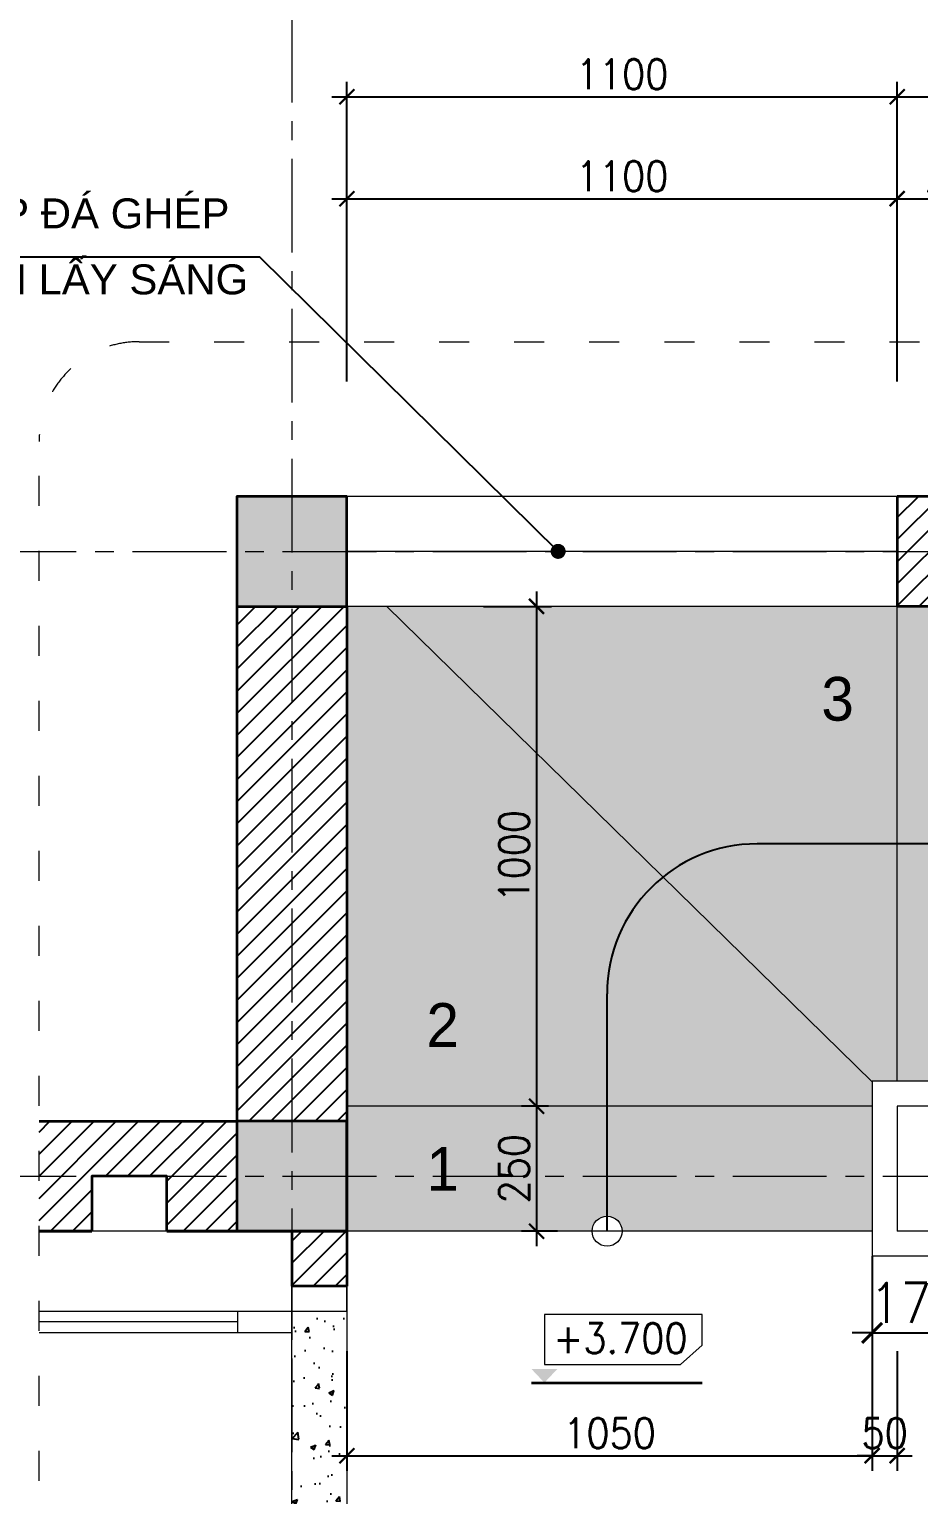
# Model space of a CAD drawing. Header units: millimetres. Extents: x -529782 to -142003, y -492574 to -273331.
# Drawn here: x -205715 to -203937, y -451684 to -448753 of the extents above; entities that cross this region are included whole.
import ezdxf

# ---------------------------------------------------------------- set-up
doc = ezdxf.new("R2010")
doc.units = ezdxf.units.MM
doc.header["$LTSCALE"] = 500
doc.header["$MEASUREMENT"] = 0
doc.header["$PDMODE"] = 3
doc.linetypes.add('ACAD_ISO03W100', pattern=[30, 12, -18])
doc.linetypes.add('CENTER', pattern=[2, 1.25, -0.25, 0.25, -0.25])
doc.layers.get('0').update_dxf_attribs({"linetype": 'CONTINUOUS', "lineweight": 13})
doc.layers.get('Defpoints').update_dxf_attribs({"color": 255, "linetype": 'CONTINUOUS', "lineweight": 13})
for name, color, linetype, lineweight in [('1.cat 30', 30, 'CONTINUOUS', 35), ('1.cot', 2, 'CONTINUOUS', 35), ('2.thay 145', 145, 'CONTINUOUS', 18), ('3.manh 08', 8, 'CONTINUOUS', 9), ('7.tim 67', 67, 'CENTER', 9), ('9.text \xad white', 7, 'CONTINUOUS', 15), ('CA.dim 08', 251, 'CONTINUOUS', 13), ('CA.manh 08', 8, 'CONTINUOUS', 9), ('CA.thay 145', 145, 'CONTINUOUS', 18), ('noithat', 15, 'CONTINUOUS', 9)]:
    doc.layers.add(name, color=color, linetype=linetype, lineweight=lineweight)
doc.layers.add('HACH', color=250, linetype='CONTINUOUS')
doc.layers.add('THAY', color=7, linetype='CONTINUOUS')
doc.styles.add('hdgroup', font='')
doc.styles.get("Standard").update_dxf_attribs({"font": 'txt.shx', "width": 0.9})
doc.styles.add('VnAvantH', font='')
doc.styles.get('hdgroup').set_extended_font_data('.VnAvantH')
doc.styles.get('VnAvantH').set_extended_font_data('.VnAvantH')
doc.dimstyles.new('CA 30', dxfattribs={"dimscale": 0, "dimtxt": 60, "dimasz": 30, "dimexe": 30, "dimexo": 0, "dimgap": 15, "dimtad": 1, "dimdec": 0, "dimzin": 0, "dimdsep": 46, "dimtxsty": 'Standard', "dimblk": 'ARCHTICK', "dimcen": 0.09, "dimdle": 30, "dimclrd": 256, "dimclre": 256, "dimclrt": 7, "dimadec": 0, "dimazin": 0, "dimtfac": 1, "dimtdec": 0, "dimtix": 1, "dimtmove": 2, "dimatfit": 3, "dimldrblk": 'DOT', "dimfxl": 1, "dimtolj": 1, "dimtzin": 0, "dimarcsym": 0})
doc.dimstyles.new('CA 40', dxfattribs={"dimscale": 0, "dimtxt": 80, "dimasz": 40, "dimexe": 40, "dimexo": 0, "dimgap": 20, "dimtad": 1, "dimdec": 0, "dimzin": 0, "dimdsep": 46, "dimtxsty": 'Standard', "dimblk": 'ARCHTICK', "dimcen": 0.09, "dimdle": 40, "dimclrd": 256, "dimclre": 256, "dimclrt": 7, "dimadec": 0, "dimazin": 0, "dimtfac": 1, "dimtdec": 0, "dimtix": 1, "dimtmove": 2, "dimatfit": 3, "dimldrblk": 'DOT', "dimfxl": 1, "dimtolj": 1, "dimtzin": 0, "dimarcsym": 0})

# ---------------------------------------------------------------- blocks, each defined once
blk = doc.blocks.new('A$C1A9D127A')
at = {"layer": 'noithat', "color": 135, "linetype": 'Continuous'}
for p, q in [((50, 110), (0, 110)), ((0, 110), (0, 0)), ((50, 0), (50, 110)), ((0, 0), (50, 0))]:
    blk.add_line(p, q, dxfattribs=at)
blk = doc.blocks.new('ki hieu cost')
at = {"layer": '1.cat 30'}
blk.add_line((-119312.6, -196389.5), (-118176, -196389.5), dxfattribs=at)
at = {"layer": '3.manh 08'}
blk.add_lwpolyline([(-119227.2, -195933.9), (-119227.2, -196268.2), (-118320.5, -196268.2), (-118176, -196138.8), (-118176, -195933.9)], close=True, dxfattribs=at)
blk.add_solid([(-119312.6, -196299), (-119141.8, -196299), (-119227.2, -196389.5)], dxfattribs=at)
blk = doc.blocks.new('_ArchTick')
at = {"color": 1, "linetype": 'ByBlock', "const_width": 0.15}
blk.add_lwpolyline([(-0.5, -0.5), (0.5, 0.5)], dxfattribs=at)
blk = doc.blocks.new('*D933')
at = {"layer": 'CA.dim 08', "lineweight": -2, "transparency": 16777216}
for p, q in [((-204700.5, -449876.9), (-204700.5, -450936.9)), ((-204806.5, -449906.9), (-204670.5, -449906.9)), ((-204676.9, -450906.9), (-204730.5, -450906.9))]:
    blk.add_line(p, q, dxfattribs=at)
at = {"layer": 'Defpoints', "color": 0, "transparency": 16777216}
for p in [(-204806.5, -449906.9), (-204700.5, -450906.9), (-204676.9, -450906.9)]:
    blk.add_point(p, dxfattribs=at)
at = {"layer": 'CA.dim 08', "lineweight": -2, "transparency": 16777216, "xscale": 30, "yscale": 30, "zscale": 30}
for p, rotation in [((-204700.5, -449906.9), 90), ((-204700.5, -450906.9), 270)]:
    blk.add_blockref('_ArchTick', p, dxfattribs=dict(at, rotation=rotation))
at = {"layer": 'CA.dim 08', "color": 7, "transparency": 16777216, "insert": (-204745.5, -450406.9), "char_height": 60, "attachment_point": 5, "rotation": 90}
blk.add_mtext('\\A1;1000', dxfattribs=at)
blk = doc.blocks.new('_DOT')
at = {"color": 1, "linetype": 'ByBlock'}
blk.add_line((-0.5, 0), (-1, 0), dxfattribs=at)
at = {"color": 1, "linetype": 'ByBlock', "const_width": 0.5}
blk.add_lwpolyline([(-0.25, 0, 1), (0.25, 0, 1)], format="xyb", close=True, dxfattribs=at)
blk = doc.blocks.new('DOT')
at = {"layer": 'THAY', "color": 0, "linetype": 'ByBlock'}
blk.add_line((-0.5, 0), (-1, 0), dxfattribs=at)
at = {"layer": 'THAY', "color": 0, "linetype": 'ByBlock', "const_width": 0.5}
blk.add_lwpolyline([(-0.25, 0, 1), (0.25, 0, 1)], format="xyb", close=True, dxfattribs=at)
blk = doc.blocks.new('*D934')
at = {"layer": 'CA.dim 08', "lineweight": -2, "transparency": 16777216}
for p, q in [((-204700.5, -450876.9), (-204700.5, -451186.9)), ((-204676.9, -450906.9), (-204730.5, -450906.9)), ((-204658.7, -451156.9), (-204730.5, -451156.9))]:
    blk.add_line(p, q, dxfattribs=at)
at = {"layer": 'Defpoints', "color": 0, "transparency": 16777216}
for p in [(-204676.9, -450906.9), (-204700.5, -451156.9), (-204658.7, -451156.9)]:
    blk.add_point(p, dxfattribs=at)
at = {"layer": 'CA.dim 08', "lineweight": -2, "transparency": 16777216, "xscale": 30, "yscale": 30, "zscale": 30}
for p, rotation in [((-204700.5, -450906.9), 90), ((-204700.5, -451156.9), 270)]:
    blk.add_blockref('_ArchTick', p, dxfattribs=dict(at, rotation=rotation))
at = {"layer": 'CA.dim 08', "color": 7, "transparency": 16777216, "insert": (-204745.5, -451031.9), "char_height": 60, "attachment_point": 5, "rotation": 90}
blk.add_mtext('\\A1;250', dxfattribs=at)
blk = doc.blocks.new('*D935')
at = {"layer": 'CA.dim 08', "lineweight": -2, "transparency": 16777216}
for p, q in [((-205079.5, -449457.3), (-205079.5, -449061.4)), ((-203979.5, -449457.3), (-203979.5, -449061.4)), ((-205109.5, -449091.4), (-203949.5, -449091.4))]:
    blk.add_line(p, q, dxfattribs=at)
at = {"layer": 'Defpoints', "color": 0, "transparency": 16777216}
for p in [(-203979.5, -449091.4), (-205079.5, -449457.3), (-203979.5, -449457.3)]:
    blk.add_point(p, dxfattribs=at)
at = {"layer": 'CA.dim 08', "lineweight": -2, "transparency": 16777216, "xscale": 30, "yscale": 30, "zscale": 30, "rotation": 180}
blk.add_blockref('_ArchTick', (-205079.5, -449091.4), dxfattribs=at)
at = {"layer": 'CA.dim 08', "lineweight": -2, "transparency": 16777216, "xscale": 30, "yscale": 30, "zscale": 30}
blk.add_blockref('_ArchTick', (-203979.5, -449091.4), dxfattribs=at)
at = {"layer": 'CA.dim 08', "color": 7, "transparency": 16777216, "insert": (-204529.5, -449046.4), "char_height": 60, "attachment_point": 5}
blk.add_mtext('\\A1;1100', dxfattribs=at)
blk = doc.blocks.new('*D936')
at = {"layer": 'CA.dim 08', "lineweight": -2, "transparency": 16777216}
for p, q in [((-203979.5, -449457.3), (-203979.5, -449061.4)), ((-203729.5, -449457.3), (-203729.5, -449061.4)), ((-204009.5, -449091.4), (-203699.5, -449091.4))]:
    blk.add_line(p, q, dxfattribs=at)
at = {"layer": 'Defpoints', "color": 0, "transparency": 16777216}
for p in [(-203729.5, -449091.4), (-203979.5, -449457.3), (-203729.5, -449457.3)]:
    blk.add_point(p, dxfattribs=at)
at = {"layer": 'CA.dim 08', "lineweight": -2, "transparency": 16777216, "xscale": 30, "yscale": 30, "zscale": 30, "rotation": 180}
blk.add_blockref('_ArchTick', (-203979.5, -449091.4), dxfattribs=at)
at = {"layer": 'CA.dim 08', "lineweight": -2, "transparency": 16777216, "xscale": 30, "yscale": 30, "zscale": 30}
blk.add_blockref('_ArchTick', (-203729.5, -449091.4), dxfattribs=at)
at = {"layer": 'CA.dim 08', "color": 7, "transparency": 16777216, "insert": (-203854.5, -449046.4), "char_height": 60, "attachment_point": 5}
blk.add_mtext('\\A1;250', dxfattribs=at)
blk = doc.blocks.new('*D953')
at = {"layer": 'CA.dim 08', "lineweight": -2, "transparency": 16777216}
for p, q in [((-205079.5, -449457.3), (-205079.5, -448857.5)), ((-203979.5, -449457.3), (-203979.5, -448857.5)), ((-205109.5, -448887.5), (-203949.5, -448887.5))]:
    blk.add_line(p, q, dxfattribs=at)
at = {"layer": 'Defpoints', "color": 0, "transparency": 16777216}
for p in [(-203979.5, -448887.5), (-205079.5, -449457.3), (-203979.5, -449457.3)]:
    blk.add_point(p, dxfattribs=at)
at = {"layer": 'CA.dim 08', "lineweight": -2, "transparency": 16777216, "xscale": 30, "yscale": 30, "zscale": 30, "rotation": 180}
blk.add_blockref('_ArchTick', (-205079.5, -448887.5), dxfattribs=at)
at = {"layer": 'CA.dim 08', "lineweight": -2, "transparency": 16777216, "xscale": 30, "yscale": 30, "zscale": 30}
blk.add_blockref('_ArchTick', (-203979.5, -448887.5), dxfattribs=at)
at = {"layer": 'CA.dim 08', "color": 7, "transparency": 16777216, "insert": (-204529.5, -448842.5), "char_height": 60, "attachment_point": 5}
blk.add_mtext('\\A1;1100', dxfattribs=at)
blk = doc.blocks.new('*D954')
at = {"layer": 'CA.dim 08', "lineweight": -2, "transparency": 16777216}
for p, q in [((-203979.5, -449457.3), (-203979.5, -448857.5)), ((-201479.5, -449457.3), (-201479.5, -448857.5)), ((-204009.5, -448887.5), (-201449.5, -448887.5))]:
    blk.add_line(p, q, dxfattribs=at)
at = {"layer": 'Defpoints', "color": 0, "transparency": 16777216}
for p in [(-201479.5, -448887.5), (-203979.5, -449457.3), (-201479.5, -449457.3)]:
    blk.add_point(p, dxfattribs=at)
at = {"layer": 'CA.dim 08', "lineweight": -2, "transparency": 16777216, "xscale": 30, "yscale": 30, "zscale": 30, "rotation": 180}
blk.add_blockref('_ArchTick', (-203979.5, -448887.5), dxfattribs=at)
at = {"layer": 'CA.dim 08', "lineweight": -2, "transparency": 16777216, "xscale": 30, "yscale": 30, "zscale": 30}
blk.add_blockref('_ArchTick', (-201479.5, -448887.5), dxfattribs=at)
at = {"layer": 'CA.dim 08', "color": 7, "transparency": 16777216, "insert": (-202729.5, -448842.5), "char_height": 60, "attachment_point": 5}
blk.add_mtext('\\A1;2500', dxfattribs=at)
blk = doc.blocks.new('*D972')
at = {"layer": 'CA.dim 08', "lineweight": -2, "transparency": 16777216}
for p, q in [((-205079.5, -451397), (-205079.5, -451636)), ((-204029.5, -451397), (-204029.5, -451636)), ((-205109.5, -451606), (-203999.5, -451606))]:
    blk.add_line(p, q, dxfattribs=at)
at = {"layer": 'Defpoints', "color": 0, "transparency": 16777216}
for p in [(-205079.5, -451397), (-204029.5, -451397), (-204029.5, -451606)]:
    blk.add_point(p, dxfattribs=at)
at = {"layer": 'CA.dim 08', "lineweight": -2, "transparency": 16777216, "xscale": 30, "yscale": 30, "zscale": 30, "rotation": 180}
blk.add_blockref('_ArchTick', (-205079.5, -451606), dxfattribs=at)
at = {"layer": 'CA.dim 08', "lineweight": -2, "transparency": 16777216, "xscale": 30, "yscale": 30, "zscale": 30}
blk.add_blockref('_ArchTick', (-204029.5, -451606), dxfattribs=at)
at = {"layer": 'CA.dim 08', "color": 7, "transparency": 16777216, "insert": (-204554.5, -451561), "char_height": 60, "attachment_point": 5}
blk.add_mtext('\\A1;1050', dxfattribs=at)
blk = doc.blocks.new('*D973')
at = {"layer": 'CA.dim 08', "lineweight": -2, "transparency": 16777216}
for p, q in [((-204029.5, -451397), (-204029.5, -451636)), ((-203979.5, -451397), (-203979.5, -451636)), ((-204029.5, -451606), (-204059.5, -451606)), ((-204029.5, -451606), (-203979.5, -451606)), ((-203979.5, -451606), (-203949.5, -451606))]:
    blk.add_line(p, q, dxfattribs=at)
at = {"layer": 'Defpoints', "color": 0, "transparency": 16777216}
for p in [(-204029.5, -451397), (-203979.5, -451397), (-203979.5, -451606)]:
    blk.add_point(p, dxfattribs=at)
at = {"layer": 'CA.dim 08', "lineweight": -2, "transparency": 16777216, "xscale": 30, "yscale": 30, "zscale": 30}
blk.add_blockref('_ArchTick', (-204029.5, -451606), dxfattribs=at)
at = {"layer": 'CA.dim 08', "lineweight": -2, "transparency": 16777216, "xscale": 30, "yscale": 30, "zscale": 30, "rotation": 180}
blk.add_blockref('_ArchTick', (-203979.5, -451606), dxfattribs=at)
at = {"layer": 'CA.dim 08', "color": 7, "transparency": 16777216, "insert": (-204004.5, -451561), "char_height": 60, "attachment_point": 5}
blk.add_mtext('\\A1;50', dxfattribs=at)
blk = doc.blocks.new('*D1043')
at = {"layer": 'CA.dim 08', "lineweight": -2, "transparency": 16777216}
for p, q in [((-204029.5, -451206.9), (-204029.5, -451400.4)), ((-203854.5, -451206.9), (-203854.5, -451400.4)), ((-204029.5, -451360.4), (-204069.5, -451360.4)), ((-204029.5, -451360.4), (-203854.5, -451360.4)), ((-203854.5, -451360.4), (-203814.5, -451360.4))]:
    blk.add_line(p, q, dxfattribs=at)
at = {"layer": 'Defpoints', "color": 0, "transparency": 16777216}
for p in [(-204029.5, -451206.9), (-203854.5, -451206.9), (-203854.5, -451360.4)]:
    blk.add_point(p, dxfattribs=at)
at = {"layer": 'CA.dim 08', "lineweight": -2, "transparency": 16777216, "xscale": 40, "yscale": 40, "zscale": 40}
blk.add_blockref('_ArchTick', (-204029.5, -451360.4), dxfattribs=at)
at = {"layer": 'CA.dim 08', "lineweight": -2, "transparency": 16777216, "xscale": 40, "yscale": 40, "zscale": 40, "rotation": 180}
blk.add_blockref('_ArchTick', (-203854.5, -451360.4), dxfattribs=at)
at = {"layer": 'CA.dim 08', "color": 7, "transparency": 16777216, "insert": (-203942, -451300.4), "char_height": 80, "attachment_point": 5}
blk.add_mtext('\\A1;175', dxfattribs=at)

msp = doc.modelspace()

# ---------------------------------------------------------------- hatches: boundary and pattern name
at = {"layer": '1.cot'}
for points in [[(-205079.5, -449686.9), (-205299.5, -449686.9), (-205299.5, -449906.9), (-205079.5, -449906.9)], [(-205079.5, -450936.9), (-205299.5, -450936.9), (-205299.5, -451156.9), (-205079.5, -451156.9)]]:
    msp.add_hatch(color=256, dxfattribs=at).paths.add_polyline_path(points)
at = {"layer": 'HACH'}
h = msp.add_hatch(dxfattribs=at)
h.set_pattern_fill('ANSI31', color=256, scale=250, style=0)
h.set_pattern_definition([(45, (-57467.297, -68413.363), (-22.097087, 22.097087), [])])
h.paths.add_polyline_path([(-205695, -450936.9), (-205695, -451156.9), (-205589.5, -451156.9), (-205589.5, -451046.9), (-205439.5, -451046.9), (-205439.5, -451156.9), (-205299.5, -451156.9), (-205299.5, -450936.9)])
h.paths.add_polyline_path([(-205079.5, -449906.9), (-205299.5, -449906.9), (-205299.5, -450936.9), (-205079.5, -450936.9)])
h.paths.add_polyline_path([(-203979.5, -449686.9), (-203979.5, -449906.9), (-203179.5, -449906.9), (-203179.5, -449686.9)])
h.paths.add_polyline_path([(-201109.5, -449906.9), (-201109.5, -449686.9), (-202279.5, -449686.9), (-202279.5, -449906.9)])
h.paths.add_polyline_path([(-199979.5, -449906.9), (-200199.5, -449906.9), (-200199.5, -452156.9), (-201479.5, -452156.9), (-201479.5, -452266.9), (-200574.5, -452266.9), (-200574.5, -452456.1), (-200499.5, -452456.1), (-200499.5, -452266.9), (-200199.5, -452266.9), (-200199.5, -452456.1), (-199979.5, -452456.1)])
h = msp.add_hatch(dxfattribs=at)
h.set_pattern_fill('DOTS', color=256, scale=300, style=0)
h.set_pattern_definition([(0, (-57467.297, -64761.935), (9.375, 18.75), [0, -18.75])])
h.paths.add_polyline_path([(-204029.5, -451156.9), (-204029.5, -450906.9), (-205079.5, -450906.9), (-205079.5, -451156.9), (-204589.5, -451156.9, -1), (-204529.5, -451156.9)])
h.paths.add_polyline_path([(-204029.5, -450906.9), (-204029.5, -450857.9), (-204999.5, -449906.9), (-205079.5, -449906.9), (-205079.5, -450906.9)])
h.paths.add_polyline_path([(-204030.5, -450856.9), (-203979.5, -450856.9), (-203979.5, -449906.9), (-204999.5, -449906.9)])
h.paths.add_polyline_path([(-203729.5, -449906.9), (-203979.5, -449906.9), (-203979.5, -450856.9), (-203729.5, -450856.9)])
h.paths.add_polyline_path([(-203479.5, -449906.9), (-203729.5, -449906.9), (-203729.5, -450856.9), (-203479.5, -450856.9)])
h.paths.add_polyline_path([(-203229.5, -449906.9), (-203479.5, -449906.9), (-203479.5, -450856.9), (-203229.5, -450856.9)])
h.paths.add_polyline_path([(-202979.5, -449906.9), (-203179.5, -449906.9), (-203229.5, -449906.9), (-203229.5, -450856.9), (-202979.5, -450856.9)])
h.paths.add_polyline_path([(-202729.5, -449906.9), (-202979.5, -449906.9), (-202979.5, -450856.9), (-202729.5, -450856.9)])
h.paths.add_polyline_path([(-202479.5, -449906.9), (-202729.5, -449906.9), (-202729.5, -450856.9), (-202479.5, -450856.9)])
h.paths.add_polyline_path([(-202229.5, -449906.9), (-202279.5, -449906.9), (-202479.5, -449906.9), (-202479.5, -450856.9), (-202229.5, -450856.9)])
h.paths.add_polyline_path([(-202229.5, -450856.9), (-201979.5, -450856.9), (-201979.5, -450381.9), (-201979.5, -449906.9), (-202229.5, -449906.9)])
h.paths.add_polyline_path([(-201729.5, -449906.9), (-201979.5, -449906.9), (-201979.5, -450381.9), (-201979.5, -450856.9), (-201729.5, -450856.9)])
h.paths.add_polyline_path([(-201479.5, -449906.9), (-201729.5, -449906.9), (-201729.5, -450856.9), (-201479.5, -450856.9)])
h.paths.add_polyline_path([(-200902.1, -449906.9), (-201109.5, -449906.9), (-201479.5, -449906.9), (-201479.5, -450856.9), (-201450.6, -450856.9)])
h.paths.add_polyline_path([(-200199.5, -450167.9), (-200199.5, -449906.9), (-200902.1, -449906.9), (-201450.6, -450856.9), (-201429.5, -450856.9), (-201429.5, -450878)])
h.paths.add_polyline_path([(-201429.5, -450878), (-201429.5, -450906.9), (-200199.5, -450906.9), (-200199.5, -450167.9)])
h.paths.add_polyline_path([(-201429.5, -450906.9), (-201429.5, -451156.9), (-200199.5, -451156.9), (-200199.5, -450906.9)])
h.paths.add_polyline_path([(-201429.5, -451156.9), (-201429.5, -451185.8), (-200199.5, -451895.9), (-200199.5, -451156.9)])
h.paths.add_polyline_path([(-201429.5, -451185.8), (-201429.5, -451206.9), (-201450.6, -451206.9), (-200902.1, -452156.9), (-200199.5, -452156.9), (-200199.5, -451895.9)])
h.paths.add_polyline_path([(-201450.6, -451206.9), (-201479.5, -451206.9), (-201479.5, -451681.9), (-201402.3, -451575.1), (-201371.5, -451575.1), (-201448.6, -451681.9), (-201371.5, -451788.7), (-201402.3, -451788.7), (-201479.5, -451681.9), (-201479.5, -452156.9), (-200902.1, -452156.9)])
h.paths.add_polyline_path([(-204942.4, -451098), (-204833, -451098), (-204833, -450966.8), (-204942.4, -450966.8)], flags=24)
h.paths.add_polyline_path([(-204942.8, -450810.4), (-204832.7, -450810.4), (-204832.7, -450677), (-204942.8, -450677)], flags=24)
h.paths.add_polyline_path([(-204153.7, -450159.8), (-204042.8, -450159.8), (-204042.8, -450024.1), (-204153.7, -450024.1)], flags=24)
h.paths.add_polyline_path([(-203902.9, -450157.5), (-203793.5, -450157.5), (-203793.5, -450026.3), (-203902.9, -450026.3)], flags=24)
h.paths.add_polyline_path([(-203653.3, -450159.5), (-203543.1, -450159.5), (-203543.1, -450025.9), (-203653.3, -450025.9)], flags=24)
h.paths.add_polyline_path([(-203403.3, -450159.5), (-203293.1, -450159.5), (-203293.1, -450025.9), (-203403.3, -450025.9)], flags=24)
h.paths.add_polyline_path([(-203152.9, -450157.5), (-203043.5, -450157.5), (-203043.5, -450026.3), (-203152.9, -450026.3)], flags=24)
h.paths.add_polyline_path([(-202903.7, -450159.8), (-202792.8, -450159.8), (-202792.8, -450024.1), (-202903.7, -450024.1)], flags=24)
h.paths.add_polyline_path([(-202653.3, -450157.9), (-202543.2, -450157.9), (-202543.2, -450024.5), (-202653.3, -450024.5)], flags=24)
h.paths.add_polyline_path([(-202453.7, -450159.8), (-202277.1, -450159.8), (-202277.1, -450024.1), (-202453.7, -450024.1)], flags=24)
h.paths.add_polyline_path([(-202202.9, -450157.5), (-202027.9, -450157.5), (-202027.9, -450026.3), (-202202.9, -450026.3)], flags=24)
h.paths.add_polyline_path([(-201953.3, -450157.9), (-201777.5, -450157.9), (-201777.5, -450024.5), (-201953.3, -450024.5)], flags=24)
h.paths.add_polyline_path([(-201703.7, -450159.8), (-201527.1, -450159.8), (-201527.1, -450024.1), (-201703.7, -450024.1)], flags=24)
h.paths.add_polyline_path([(-201452.9, -450157.5), (-201277.9, -450157.5), (-201277.9, -450026.3), (-201452.9, -450026.3)], flags=24)
h.paths.add_polyline_path([(-200566.3, -450159.5), (-200390.5, -450159.5), (-200390.5, -450025.9), (-200566.3, -450025.9)], flags=24)
h.paths.add_polyline_path([(-200551.3, -450749), (-200375.5, -450749), (-200375.5, -450615.4), (-200551.3, -450615.4)], flags=24)
h.paths.add_polyline_path([(-200545.4, -451086.5), (-200370.4, -451086.5), (-200370.4, -450955.3), (-200545.4, -450955.3)], flags=24)
h.paths.add_polyline_path([(-200566.8, -451841.4), (-200391, -451841.4), (-200391, -451708), (-200566.8, -451708)], flags=24)
h.paths.add_polyline_path([(-200551.7, -451391.8), (-200375.1, -451391.8), (-200375.1, -451256.1), (-200551.7, -451256.1)], flags=24)
h.paths.add_polyline_path([(-201354.2, -451906.8), (-201177.6, -451906.8), (-201177.6, -451771.1), (-201354.2, -451771.1)], flags=24)
h = msp.add_hatch(dxfattribs=at)
h.set_pattern_fill('ANSI31', color=256, scale=250, style=0)
h.set_pattern_definition([(45, (-57467.297, -64761.935), (-22.097087, 22.097087), [])])
h.paths.add_polyline_path([(-205189.5, -451156.9), (-205189.5, -451266.9), (-205079.5, -451266.9), (-205079.5, -451156.9)])
h.paths.add_polyline_path([(-205079.5, -452176.9), (-205189.5, -452176.9), (-205189.5, -452456.1), (-205079.5, -452456.1)])
h = msp.add_hatch(dxfattribs=at)
h.set_pattern_fill('AR-CONC', color=256, scale=15, style=0)
h.set_pattern_definition([(50, (-57467.3, -64761.935), (107.589027, -9.41282), [11.25, -123.75]), (355, (-57467.3, -64761.94), (-20.8127, 112.82882), [9, -99]), (100.4514, (-57458.33, -64762.72), (86.776407, 103.415931), [9.561028, -105.171317]), (46.1842, (-57467.3, -64731.94), (160.086157, -24.827852), [16.875, -185.625]), (96.6356, (-57453.96, -64734), (140.199406, 146.11768), [14.34154, -157.75695]), (351.1842, (-57467.3, -64731.94), (140.19929, 146.11779), [13.5, -148.5]), (21, (-57452.3, -64739.435), (89.536058, -60.392834), [11.25, -123.75]), (326, (-57452.3, -64739.44), (36.4973, 108.772507), [9, -99]), (71.4514, (-57444.84, -64744.47), (126.033394, 48.379575), [9.561029, -105.171317]), (37.5, (-57467.297, -64761.935), (1.8239783, 49.934078), [0, -97.8, 0, -100.5, 0, -99.375]), (7.5, (-57467.297, -64761.935), (39.4604306, 59.161757), [0, -57.3, 0, -95.55, 0, -37.875]), (327.5, (-57500.747, -64761.935), (80.0733654, -3.3832308), [0, -37.5, 0, -117, 0, -155.25]), (317.5, (-57515.75, -64761.935), (87.477925, 15.015747), [0, -48.75, 0, -77.7, 0, -110.25])])
h.paths.add_polyline_path([(-205079.5, -451316.9), (-205189.5, -451316.9), (-205189.5, -452126.9), (-205079.5, -452126.9)])

# ---------------------------------------------------------------- linework, layer by layer
at = {"layer": '1.cat 30'}
for p, q in [((-205299.5, -449686.9), (-205299.5, -450936.9)), ((-203179.5, -449686.9), (-203979.5, -449686.9)), ((-203979.5, -449686.9), (-203979.5, -449906.9)), ((-205079.5, -449906.9), (-205079.5, -451156.9)), ((-203179.5, -449906.9), (-203979.5, -449906.9)), ((-205695, -450936.9), (-205299.5, -450936.9)), ((-205695, -450936.9), (-205299.5, -450936.9)), ((-205695, -451156.9), (-205589.5, -451156.9)), ((-205589.5, -451156.9), (-205695, -451156.9)), ((-205439.5, -451156.9), (-205189.5, -451156.9)), ((-205189.5, -451156.9), (-205439.5, -451156.9)), ((-205079.5, -451156.9), (-205299.5, -451156.9)), ((-205079.5, -451156.9), (-205299.5, -451156.9)), ((-205189.5, -451156.9), (-205189.5, -451266.9)), ((-205079.5, -451156.9), (-205079.5, -451266.9)), ((-205079.5, -451156.9), (-205079.5, -451156.9)), ((-205079.5, -451266.9), (-205189.5, -451266.9))]:
    msp.add_line(p, q, dxfattribs=at)
msp.add_lwpolyline([(-205439.5, -451156.9), (-205439.5, -451046.9), (-205589.5, -451046.9), (-205589.5, -451156.9)], dxfattribs=at)
at = {"layer": '1.cot'}
for points in [[(-205299.5, -449906.9), (-205079.5, -449906.9), (-205079.5, -449686.9), (-205299.5, -449686.9)], [(-205299.5, -451156.9), (-205079.5, -451156.9), (-205079.5, -450936.9), (-205299.5, -450936.9)]]:
    msp.add_lwpolyline(points, close=True, dxfattribs=at)
at = {"layer": '2.thay 145', "color": 1, "linetype": 'ACAD_ISO03W100', "ltscale": 0.01}
msp.add_lwpolyline([(-205695, -449577.4, -0.414214), (-205495, -449377.4), (-199841.2, -449377.4, -0.414214), (-199641.2, -449577.4), (-199641.2, -452256.1, -0.414214), (-199841.2, -452456.1), (-205495, -452456.1, -0.414214), (-205695, -452256.1)], format="xyb", close=True, dxfattribs=at)
at = {"layer": '2.thay 145', "color": 2}
msp.add_circle((-204559.5, -451156.9), 30, dxfattribs=at)
at = {"layer": '7.tim 67', "ltscale": 0.3}
for p, q in [((-205189.5, -444511.6), (-205189.5, -453066.5)), ((-206708.1, -449796.9), (-199110.3, -449796.9)), ((-206708.1, -451046.9), (-199110.3, -451046.9))]:
    msp.add_line(p, q, dxfattribs=at)
at = {"layer": 'CA.manh 08', "color": 250}
msp.add_lwpolyline([(-205189.5, -451266.9), (-205079.5, -451266.9), (-205079.5, -452176.9), (-205189.5, -452176.9)], close=True, dxfattribs=at)
at = {"layer": 'CA.thay 145'}
for p, q in [((-203979.5, -449686.9), (-205079.5, -449686.9)), ((-203979.5, -449796.9), (-205079.5, -449796.9)), ((-203979.5, -449906.9), (-205079.5, -449906.9)), ((-204029.5, -450857.9), (-204999.5, -449906.9)), ((-203979.5, -450856.9), (-203979.5, -449906.9)), ((-204029.5, -450856.9), (-204029.5, -451206.9)), ((-202229.5, -450856.9), (-204029.5, -450856.9)), ((-204029.5, -450906.9), (-205079.5, -450906.9)), ((-203979.5, -450906.9), (-203979.5, -451156.9)), ((-202255.8, -450906.9), (-203979.5, -450906.9)), ((-205439.5, -451156.9), (-205589.5, -451156.9)), ((-204029.5, -451156.9), (-205139.5, -451156.9)), ((-202689.7, -451156.9), (-203979.5, -451156.9)), ((-202733.8, -451206.9), (-204029.5, -451206.9))]:
    msp.add_line(p, q, dxfattribs=at)
at = {"layer": 'HACH'}
for p, q in [((-201114.5, -450381.9), (-204259.5, -450381.9)), ((-204559.5, -451156.9), (-204559.5, -450681.9))]:
    msp.add_line(p, q, dxfattribs=at)
msp.add_arc((-204259.5, -450681.9), 300, 90, 180, dxfattribs=at)
at = {"layer": 'noithat', "color": 8, "linetype": 'Continuous'}
for p, q in [((-205695, -451316.9), (-205297.5, -451316.9)), ((-205297.5, -451338.5), (-205695, -451338.5)), ((-205297.5, -451360.1), (-205695, -451360.1))]:
    msp.add_line(p, q, dxfattribs=at)
at = {"layer": 'noithat', "color": 135, "linetype": 'Continuous'}
for p, q in [((-205297.5, -451316.9), (-205189.5, -451316.9)), ((-205297.5, -451360.1), (-205297.5, -451316.9)), ((-205189.5, -451316.9), (-205189.5, -451360.1)), ((-205189.5, -451360.1), (-205297.5, -451360.1))]:
    msp.add_line(p, q, dxfattribs=at)

# ---------------------------------------------------------------- block references
at = {"layer": '2.thay 145', "xscale": 0.2999999999883585, "yscale": 0.2999999999883585, "zscale": 0.2999999999883585}
msp.add_blockref('ki hieu cost', (-168916.6, -392543.1), dxfattribs=at)
at = {"layer": 'noithat', "rotation": 270}
msp.add_blockref('A$C1A9D127A', (-205189.5, -451266.9), dxfattribs=at)

# ---------------------------------------------------------------- texts
at = {"layer": '9.text \xad white', "style": 'VnAvantH'}
for s, p in [('3', (-204131.1, -450135.6)), ('2', (-204920.6, -450788.1)), ('1', (-204920.6, -451076.1))]:
    msp.add_text(s, height=87.5, dxfattribs=at).set_placement(p)
at = {"layer": '9.text \xad white', "char_height": 60, "width": 1615.649, "attachment_point": 1, "style": 'hdgroup'}
for s, insert in [('{\\f.VnArialH|b0|i0|c0|p34;mÆt t\xadêng ©m èp ®¸ ghÐp}', (-206528.8, -449090.8)), ('{\\f.VnArialH|b0|i0|c0|p34;kÕt hîp cöa kÝnh lÊy s¸ng}', (-206528.8, -449222.8))]:
    msp.add_mtext(s, dxfattribs=dict(at, insert=insert))
at = {"layer": '9.text \xad white', "lineweight": 100, "insert": (-204667.1, -451341.1), "char_height": 60, "width": 273.45, "attachment_point": 1}
msp.add_mtext('+3.700', dxfattribs=at)

# ---------------------------------------------------------------- dimensions: what is measured, and where the dimension line sits
at = {"layer": 'CA.dim 08'}
for base, p1, p2, dimstyle, override, picture, middle in [((-203979.5, -448887.5), (-205079.5, -449457.3), (-203979.5, -449457.3), 'CA 30', {"dimscale": 1, "dimldrblk": 'DOT', "dimfxl": 75}, '*D953', (-204529.5, -448842.5)), ((-201479.5, -448887.5), (-203979.5, -449457.3), (-201479.5, -449457.3), 'CA 30', {"dimscale": 1, "dimldrblk": 'DOT', "dimfxl": 75}, '*D954', (-202729.5, -448842.5)), ((-203979.5, -449091.4), (-205079.5, -449457.3), (-203979.5, -449457.3), 'CA 30', {"dimscale": 1, "dimldrblk": 'DOT', "dimfxl": 75}, '*D935', (-204529.5, -449046.4)), ((-203729.5, -449091.4), (-203979.5, -449457.3), (-203729.5, -449457.3), 'CA 30', {"dimscale": 1, "dimldrblk": 'DOT', "dimfxl": 75}, '*D936', (-203854.5, -449046.4)), ((-203854.5, -451360.4), (-204029.5, -451206.9), (-203854.5, -451206.9), 'CA 40', {"dimscale": 1, "dimldrblk": 'DOT'}, '*D1043', (-203942, -451300.4)), ((-204029.5, -451606), (-205079.5, -451397), (-204029.5, -451397), 'CA 30', {"dimscale": 1, "dimldrblk": 'DOT', "dimfxl": 75}, '*D972', (-204554.5, -451561)), ((-203979.5, -451606), (-204029.5, -451397), (-203979.5, -451397), 'CA 30', {"dimscale": 1, "dimldrblk": 'DOT', "dimfxl": 75}, '*D973', (-204004.5, -451561))]:
    dim = msp.add_linear_dim(base=base, p1=p1, p2=p2, dimstyle=dimstyle, override=override, dxfattribs=at)
    dim.commit()
    dim.dimension.update_dxf_attribs({"geometry": picture, "text_midpoint": middle})
for base, p1, p2, picture, middle in [((-204700.5, -450906.9), (-204806.5, -449906.9), (-204676.9, -450906.9), '*D933', (-204745.5, -450406.9)), ((-204700.5, -451156.9), (-204676.9, -450906.9), (-204658.7, -451156.9), '*D934', (-204745.5, -451031.9))]:
    dim = msp.add_linear_dim(base=base, p1=p1, p2=p2, angle=90, dimstyle='CA 30', override={"dimscale": 1, "dimldrblk": 'DOT', "dimfxl": 75}, dxfattribs=at)
    dim.commit()
    dim.dimension.update_dxf_attribs({"geometry": picture, "text_midpoint": middle})

# ---------------------------------------------------------------- leaders
for points, dimstyle, override in [([(-204657.3, -449796.9), (-205253.4, -449208.3), (-206558, -449208.3)], 'CA 30', {"dimscale": 1, "dimtad": 0, "dimldrblk": 'DOT', "dimfxl": 75}), ([(-203104.5, -451181.9), (-203285.3, -451933.6), (-204510.4, -451933.6)], 'CA 40', {"dimscale": 1, "dimtad": 0, "dimldrblk": 'DOT'})]:
    msp.add_leader(points, dimstyle=dimstyle, override=override, dxfattribs=at)

doc.saveas('drawing.dxf')
